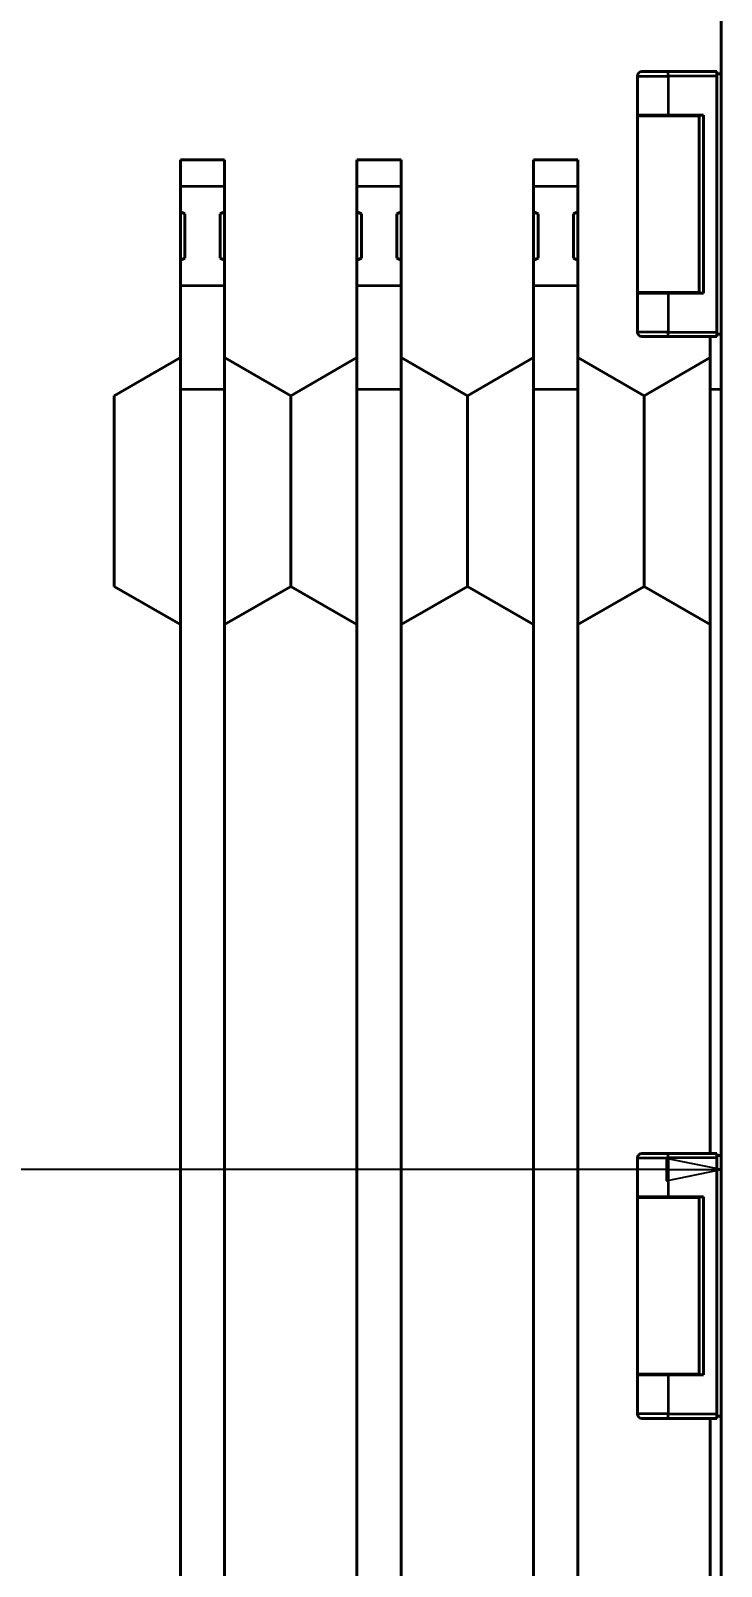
# Model space of a CAD drawing. Header units: millimetres. Extents: x 0 to 4205, y 0 to 2970.
# Drawn here: x 3080.8 to 3237.1, y 1698.6 to 2046.4 of the extents above; entities that cross this region are included whole.
import ezdxf

# ---------------------------------------------------------------- set-up
doc = ezdxf.new("R2010")
doc.units = ezdxf.units.MM
doc.header["$LTSCALE"] = 5
for name, color, linetype, lineweight in [('가시적인 것(ISO)', 3, 'Continuous', 40), ('가시적인 좁은 것(ISO)', 3, 'Continuous', 35), ('기호(ISO)', 5, 'Continuous', 25)]:
    doc.layers.add(name, color=color, linetype=linetype, lineweight=lineweight)
doc.styles.add('부품번호텍스트_PSTEK_POSCO', font='isocp.shx')

# ---------------------------------------------------------------- blocks, each defined once
blk = doc.blocks.new('품번기호4')
at = {"layer": '기호(ISO)', "color": 7}
for p, q in [((644.929, 357.689), (604.404, 357.689)), ((647.429, 357.689), (644.929, 358.189)), ((644.929, 358.189), (644.929, 357.189)), ((644.929, 357.689), (647.429, 357.689)), ((644.929, 357.189), (647.429, 357.689))]:
    blk.add_line(p, q, dxfattribs=at)
at = {"layer": '기호(ISO)', "color": 7, "flags": 128}
blk.add_lwpolyline([(644.929, 357.189), (647.429, 357.689)], dxfattribs=at)
at = {"layer": '기호(ISO)'}
blk.add_circle((596.904, 357.689), 7.5, dxfattribs=at)
at = {"layer": '기호(ISO)', "color": 7}
blk.add_solid([(644.929, 357.189), (647.429, 357.689), (644.929, 358.189), (644.929, 357.189)], dxfattribs=at)
at = {"layer": '기호(ISO)', "color": 7, "insert": (596.904, 357.713), "char_height": 5, "attachment_point": 5, "style": '부품번호텍스트_PSTEK_POSCO'}
blk.add_mtext('6', dxfattribs=at)

msp = doc.modelspace()

# ---------------------------------------------------------------- linework, layer by layer
at = {"layer": '가시적인 것(ISO)'}
for p, q in [((3237.143, 1692.119), (3237.143, 2077.119)), ((3218.143, 2027.269), (3218.143, 2036.119)), ((3225.143, 2037.119), (3236.143, 2037.119)), ((3236.143, 2037.119), (3236.143, 2036.119)), ((3237.143, 2036.619), (3236.143, 2036.619)), ((3236.143, 1978.119), (3236.143, 2036.119)), ((3225.143, 2027.269), (3218.143, 2027.269)), ((3218.143, 2027.119), (3218.143, 2027.269)), ((3218.143, 2027.119), (3232.143, 2027.119)), ((3218.143, 1987.119), (3218.143, 2027.119)), ((3225.143, 2027.269), (3233.143, 2027.269)), ((3232.143, 2027.269), (3232.143, 2027.119)), ((3232.143, 1987.119), (3232.143, 2027.119)), ((3233.143, 2027.269), (3233.143, 1986.969)), ((3114.643, 2017.119), (3114.643, 2011.088)), ((3114.643, 2017.119), (3124.643, 2017.119)), ((3124.643, 2011.088), (3124.643, 2017.119)), ((3154.643, 2017.119), (3154.643, 2011.088)), ((3154.643, 2017.119), (3164.643, 2017.119)), ((3164.643, 2011.088), (3164.643, 2017.119)), ((3194.643, 2017.119), (3194.643, 2011.088)), ((3194.643, 2017.119), (3204.643, 2017.119)), ((3204.643, 2011.088), (3204.643, 2017.119)), ((3114.643, 2005.338), (3114.643, 2011.088)), ((3124.643, 2011.088), (3124.643, 2005.338)), ((3154.643, 2005.338), (3154.643, 2011.088)), ((3164.643, 2011.088), (3164.643, 2005.338)), ((3194.643, 2005.338), (3194.643, 2011.088)), ((3204.643, 2011.088), (3204.643, 2005.338)), ((3114.643, 2005.338), (3115.643, 2004.904)), ((3114.643, 1994.419), (3114.643, 2005.338)), ((3115.643, 2004.904), (3115.643, 1994.853)), ((3123.643, 2004.904), (3124.643, 2005.338)), ((3123.643, 1994.853), (3123.643, 2004.904)), ((3124.643, 2005.338), (3124.643, 1994.419)), ((3154.643, 2005.338), (3155.643, 2004.904)), ((3154.643, 1994.419), (3154.643, 2005.338)), ((3155.643, 2004.904), (3155.643, 1994.853)), ((3163.643, 2004.904), (3164.643, 2005.338)), ((3163.643, 1994.853), (3163.643, 2004.904)), ((3164.643, 2005.338), (3164.643, 1994.419)), ((3194.643, 2005.338), (3195.643, 2004.904)), ((3194.643, 1994.419), (3194.643, 2005.338)), ((3195.643, 2004.904), (3195.643, 1994.853)), ((3203.643, 2004.904), (3204.643, 2005.338)), ((3203.643, 1994.853), (3203.643, 2004.904)), ((3204.643, 2005.338), (3204.643, 1994.419)), ((3115.643, 1994.853), (3114.643, 1994.419)), ((3114.643, 1988.577), (3114.643, 1994.419)), ((3124.643, 1994.419), (3123.643, 1994.853)), ((3124.643, 1994.419), (3124.643, 1988.577)), ((3155.643, 1994.853), (3154.643, 1994.419)), ((3154.643, 1988.577), (3154.643, 1994.419)), ((3164.643, 1994.419), (3163.643, 1994.853)), ((3164.643, 1994.419), (3164.643, 1988.577)), ((3195.643, 1994.853), (3194.643, 1994.419)), ((3194.643, 1988.577), (3194.643, 1994.419)), ((3204.643, 1994.419), (3203.643, 1994.853)), ((3204.643, 1994.419), (3204.643, 1988.577)), ((3114.643, 1988.577), (3114.643, 1965.085)), ((3124.643, 1965.085), (3124.643, 1988.577)), ((3154.643, 1988.577), (3154.643, 1965.085)), ((3164.643, 1965.085), (3164.643, 1988.577)), ((3194.643, 1988.577), (3194.643, 1965.085)), ((3204.643, 1965.085), (3204.643, 1988.577)), ((3232.143, 1987.119), (3218.143, 1987.119)), ((3218.143, 1986.969), (3218.143, 1987.119)), ((3218.143, 1986.969), (3225.143, 1986.969)), ((3218.143, 1978.119), (3218.143, 1986.969)), ((3233.143, 1986.969), (3225.143, 1986.969)), ((3232.143, 1987.119), (3232.143, 1986.969)), ((3236.143, 1977.119), (3225.143, 1977.119)), ((3234.643, 1977.119), (3234.643, 1965.085)), ((3236.143, 1978.119), (3236.143, 1977.119)), ((3237.143, 1977.619), (3236.143, 1977.619)), ((3099.643, 1963.708), (3114.643, 1972.369)), ((3139.643, 1963.708), (3124.643, 1972.369)), ((3139.643, 1963.708), (3154.643, 1972.369)), ((3179.643, 1963.708), (3164.643, 1972.369)), ((3179.643, 1963.708), (3194.643, 1972.369)), ((3219.643, 1963.708), (3204.643, 1972.369)), ((3219.643, 1963.708), (3234.643, 1972.369)), ((3114.643, 1319.153), (3114.643, 1965.085)), ((3124.643, 1965.085), (3124.643, 1319.153)), ((3154.643, 1319.153), (3154.643, 1965.085)), ((3164.643, 1965.085), (3164.643, 1319.153)), ((3194.643, 1319.153), (3194.643, 1965.085)), ((3204.643, 1965.085), (3204.643, 1319.153)), ((3234.643, 1792.119), (3234.643, 1965.085)), ((3099.643, 1963.708), (3099.643, 1920.529)), ((3139.643, 1963.708), (3139.643, 1920.529)), ((3179.643, 1963.708), (3179.643, 1920.529)), ((3219.643, 1963.708), (3219.643, 1920.529)), ((3099.643, 1920.529), (3114.643, 1911.869)), ((3139.643, 1920.529), (3124.643, 1911.869)), ((3139.643, 1920.529), (3154.643, 1911.869)), ((3179.643, 1920.529), (3164.643, 1911.869)), ((3179.643, 1920.529), (3194.643, 1911.869)), ((3219.643, 1920.529), (3204.643, 1911.869)), ((3219.643, 1920.529), (3234.643, 1911.869)), ((3218.143, 1782.269), (3218.143, 1791.119)), ((3225.143, 1792.119), (3236.143, 1792.119)), ((3236.143, 1792.119), (3236.143, 1791.119)), ((3237.143, 1791.619), (3236.143, 1791.619)), ((3236.143, 1733.119), (3236.143, 1791.119)), ((3225.143, 1782.269), (3218.143, 1782.269)), ((3218.143, 1782.119), (3218.143, 1782.269)), ((3218.143, 1782.119), (3232.143, 1782.119)), ((3218.143, 1742.119), (3218.143, 1782.119)), ((3225.143, 1782.269), (3233.143, 1782.269)), ((3232.143, 1782.269), (3232.143, 1782.119)), ((3232.143, 1742.119), (3232.143, 1782.119)), ((3233.143, 1782.269), (3233.143, 1741.969)), ((3232.143, 1742.119), (3218.143, 1742.119)), ((3218.143, 1741.969), (3218.143, 1742.119)), ((3218.143, 1741.969), (3225.143, 1741.969)), ((3218.143, 1733.119), (3218.143, 1741.969)), ((3233.143, 1741.969), (3225.143, 1741.969)), ((3232.143, 1742.119), (3232.143, 1741.969)), ((3236.143, 1732.119), (3225.143, 1732.119)), ((3234.643, 1319.153), (3234.643, 1732.119)), ((3236.143, 1733.119), (3236.143, 1732.119)), ((3237.143, 1732.619), (3236.143, 1732.619))]:
    msp.add_line(p, q, dxfattribs=at)
for centre, start, end in [((3219.143, 2036.119), 90.0009, 180), ((3219.143, 2036.119), 90, 90.0009), ((3219.143, 1978.119), 180, 270), ((3219.143, 1791.119), 90.0009, 180), ((3219.143, 1791.119), 90, 90.0009), ((3219.143, 1733.119), 180, 270)]:
    msp.add_arc(centre, 1, start, end, dxfattribs=at)
for points, knots in [([(3219.143, 2037.119), (3219.143, 2037.119), (3219.173, 2037.119), (3219.231, 2037.119), (3219.235, 2037.119), (3219.239, 2037.119), (3219.243, 2037.119), (3219.305, 2037.119), (3219.395, 2037.119), (3219.512, 2037.119), (3219.529, 2037.119), (3219.546, 2037.119), (3219.564, 2037.119), (3219.676, 2037.119), (3219.809, 2037.119), (3219.962, 2037.119), (3220.012, 2037.119), (3220.065, 2037.119), (3220.121, 2037.119), (3220.348, 2037.119), (3220.608, 2037.119), (3220.901, 2037.119), (3221.157, 2037.119), (3221.433, 2037.119), (3221.731, 2037.119), (3221.774, 2037.119), (3221.818, 2037.119), (3221.86, 2037.119), (3222.157, 2037.119), (3222.468, 2037.119), (3222.794, 2037.119), (3222.841, 2037.119), (3222.889, 2037.119), (3222.935, 2037.119), (3223.274, 2037.119), (3223.622, 2037.119), (3223.98, 2037.119), (3224.004, 2037.119), (3224.029, 2037.119), (3224.051, 2037.119), (3224.412, 2037.119), (3224.776, 2037.119), (3225.143, 2037.119)], [0.5, 0.5, 0.5, 0.5, 0.55859375, 0.55859375, 0.55859375, 0.5625, 0.5625, 0.5625, 0.6171875, 0.6171875, 0.6171875, 0.625, 0.625, 0.625, 0.671875, 0.671875, 0.671875, 0.6875, 0.6875, 0.6875, 0.75, 0.75, 0.75, 0.8046875, 0.8046875, 0.8046875, 0.8125, 0.8125, 0.8125, 0.8671875, 0.8671875, 0.8671875, 0.875, 0.875, 0.875, 0.93359375, 0.93359375, 0.93359375, 0.9375, 0.9375, 0.9375, 1, 1, 1, 1]), ([(3225.143, 1977.119), (3224.799, 1977.119), (3224.458, 1977.119), (3224.119, 1977.119), (3224.097, 1977.119), (3224.075, 1977.119), (3224.051, 1977.119), (3223.717, 1977.119), (3223.39, 1977.119), (3223.071, 1977.119), (3223.025, 1977.119), (3222.982, 1977.119), (3222.935, 1977.119), (3222.652, 1977.119), (3222.38, 1977.119), (3222.118, 1977.119), (3222.031, 1977.119), (3221.947, 1977.119), (3221.86, 1977.119), (3221.514, 1977.119), (3221.193, 1977.119), (3220.901, 1977.119), (3220.644, 1977.119), (3220.414, 1977.119), (3220.208, 1977.119), (3220.178, 1977.119), (3220.149, 1977.119), (3220.121, 1977.119), (3219.927, 1977.119), (3219.761, 1977.119), (3219.622, 1977.119), (3219.602, 1977.119), (3219.582, 1977.119), (3219.564, 1977.119), (3219.43, 1977.119), (3219.328, 1977.119), (3219.257, 1977.119), (3219.252, 1977.119), (3219.248, 1977.119), (3219.243, 1977.119), (3219.177, 1977.119), (3219.157, 1977.119), (3219.143, 1977.119)], [0, 0, 0, 0, 0.05859375, 0.05859375, 0.05859375, 0.0625, 0.0625, 0.0625, 0.1171875, 0.1171875, 0.1171875, 0.125, 0.125, 0.125, 0.171875, 0.171875, 0.171875, 0.1875, 0.1875, 0.1875, 0.25, 0.25, 0.25, 0.3046875, 0.3046875, 0.3046875, 0.3125, 0.3125, 0.3125, 0.3671875, 0.3671875, 0.3671875, 0.375, 0.375, 0.375, 0.43359375, 0.43359375, 0.43359375, 0.4375, 0.4375, 0.4375, 0.5, 0.5, 0.5, 0.5]), ([(3219.143, 1792.119), (3219.143, 1792.119), (3219.173, 1792.119), (3219.231, 1792.119), (3219.235, 1792.119), (3219.239, 1792.119), (3219.243, 1792.119), (3219.305, 1792.119), (3219.395, 1792.119), (3219.512, 1792.119), (3219.529, 1792.119), (3219.546, 1792.119), (3219.564, 1792.119), (3219.676, 1792.119), (3219.809, 1792.119), (3219.962, 1792.119), (3220.012, 1792.119), (3220.065, 1792.119), (3220.121, 1792.119), (3220.348, 1792.119), (3220.608, 1792.119), (3220.901, 1792.119), (3221.157, 1792.119), (3221.433, 1792.119), (3221.731, 1792.119), (3221.774, 1792.119), (3221.818, 1792.119), (3221.86, 1792.119), (3222.157, 1792.119), (3222.468, 1792.119), (3222.794, 1792.119), (3222.841, 1792.119), (3222.889, 1792.119), (3222.935, 1792.119), (3223.274, 1792.119), (3223.622, 1792.119), (3223.98, 1792.119), (3224.004, 1792.119), (3224.029, 1792.119), (3224.051, 1792.119), (3224.412, 1792.119), (3224.776, 1792.119), (3225.143, 1792.119)], [0.5, 0.5, 0.5, 0.5, 0.55859375, 0.55859375, 0.55859375, 0.5625, 0.5625, 0.5625, 0.6171875, 0.6171875, 0.6171875, 0.625, 0.625, 0.625, 0.671875, 0.671875, 0.671875, 0.6875, 0.6875, 0.6875, 0.75, 0.75, 0.75, 0.8046875, 0.8046875, 0.8046875, 0.8125, 0.8125, 0.8125, 0.8671875, 0.8671875, 0.8671875, 0.875, 0.875, 0.875, 0.93359375, 0.93359375, 0.93359375, 0.9375, 0.9375, 0.9375, 1, 1, 1, 1]), ([(3225.143, 1732.119), (3224.799, 1732.119), (3224.458, 1732.119), (3224.119, 1732.119), (3224.097, 1732.119), (3224.075, 1732.119), (3224.051, 1732.119), (3223.717, 1732.119), (3223.39, 1732.119), (3223.071, 1732.119), (3223.025, 1732.119), (3222.982, 1732.119), (3222.935, 1732.119), (3222.652, 1732.119), (3222.38, 1732.119), (3222.118, 1732.119), (3222.031, 1732.119), (3221.947, 1732.119), (3221.86, 1732.119), (3221.514, 1732.119), (3221.193, 1732.119), (3220.901, 1732.119), (3220.644, 1732.119), (3220.414, 1732.119), (3220.208, 1732.119), (3220.178, 1732.119), (3220.149, 1732.119), (3220.121, 1732.119), (3219.927, 1732.119), (3219.761, 1732.119), (3219.622, 1732.119), (3219.602, 1732.119), (3219.582, 1732.119), (3219.564, 1732.119), (3219.43, 1732.119), (3219.328, 1732.119), (3219.257, 1732.119), (3219.252, 1732.119), (3219.248, 1732.119), (3219.243, 1732.119), (3219.177, 1732.119), (3219.157, 1732.119), (3219.143, 1732.119)], [0, 0, 0, 0, 0.05859375, 0.05859375, 0.05859375, 0.0625, 0.0625, 0.0625, 0.1171875, 0.1171875, 0.1171875, 0.125, 0.125, 0.125, 0.171875, 0.171875, 0.171875, 0.1875, 0.1875, 0.1875, 0.25, 0.25, 0.25, 0.3046875, 0.3046875, 0.3046875, 0.3125, 0.3125, 0.3125, 0.3671875, 0.3671875, 0.3671875, 0.375, 0.375, 0.375, 0.43359375, 0.43359375, 0.43359375, 0.4375, 0.4375, 0.4375, 0.5, 0.5, 0.5, 0.5])]:
    msp.add_open_spline(points, degree=3, knots=knots, dxfattribs=at)
at = {"layer": '가시적인 좁은 것(ISO)'}
for p, q in [((3218.143, 2036.119), (3225.143, 2036.119)), ((3225.143, 2036.119), (3225.143, 2037.119)), ((3225.143, 2036.119), (3225.143, 2027.269)), ((3236.143, 2036.119), (3225.143, 2036.119)), ((3124.643, 2011.088), (3114.643, 2011.088)), ((3164.643, 2011.088), (3154.643, 2011.088)), ((3204.643, 2011.088), (3194.643, 2011.088)), ((3124.643, 1988.577), (3114.643, 1988.577)), ((3164.643, 1988.577), (3154.643, 1988.577)), ((3204.643, 1988.577), (3194.643, 1988.577)), ((3225.143, 1986.969), (3225.143, 1978.119)), ((3225.143, 1978.119), (3218.143, 1978.119)), ((3225.143, 1977.119), (3225.143, 1978.119)), ((3225.143, 1978.119), (3236.143, 1978.119)), ((3124.643, 1965.085), (3114.643, 1965.085)), ((3164.643, 1965.085), (3154.643, 1965.085)), ((3204.643, 1965.085), (3194.643, 1965.085)), ((3237.143, 1965.085), (3234.643, 1965.085)), ((3218.143, 1791.119), (3225.143, 1791.119)), ((3225.143, 1791.119), (3225.143, 1792.119)), ((3225.143, 1791.119), (3225.143, 1782.269)), ((3236.143, 1791.119), (3225.143, 1791.119)), ((3225.143, 1741.969), (3225.143, 1733.119)), ((3225.143, 1733.119), (3218.143, 1733.119)), ((3225.143, 1732.119), (3225.143, 1733.119)), ((3225.143, 1733.119), (3236.143, 1733.119))]:
    msp.add_line(p, q, dxfattribs=at)

# ---------------------------------------------------------------- block references
at = {"layer": '기호(ISO)', "xscale": 5, "yscale": 5, "zscale": 5}
msp.add_blockref('품번기호4', (0, 0), dxfattribs=at)

doc.saveas('drawing.dxf')
